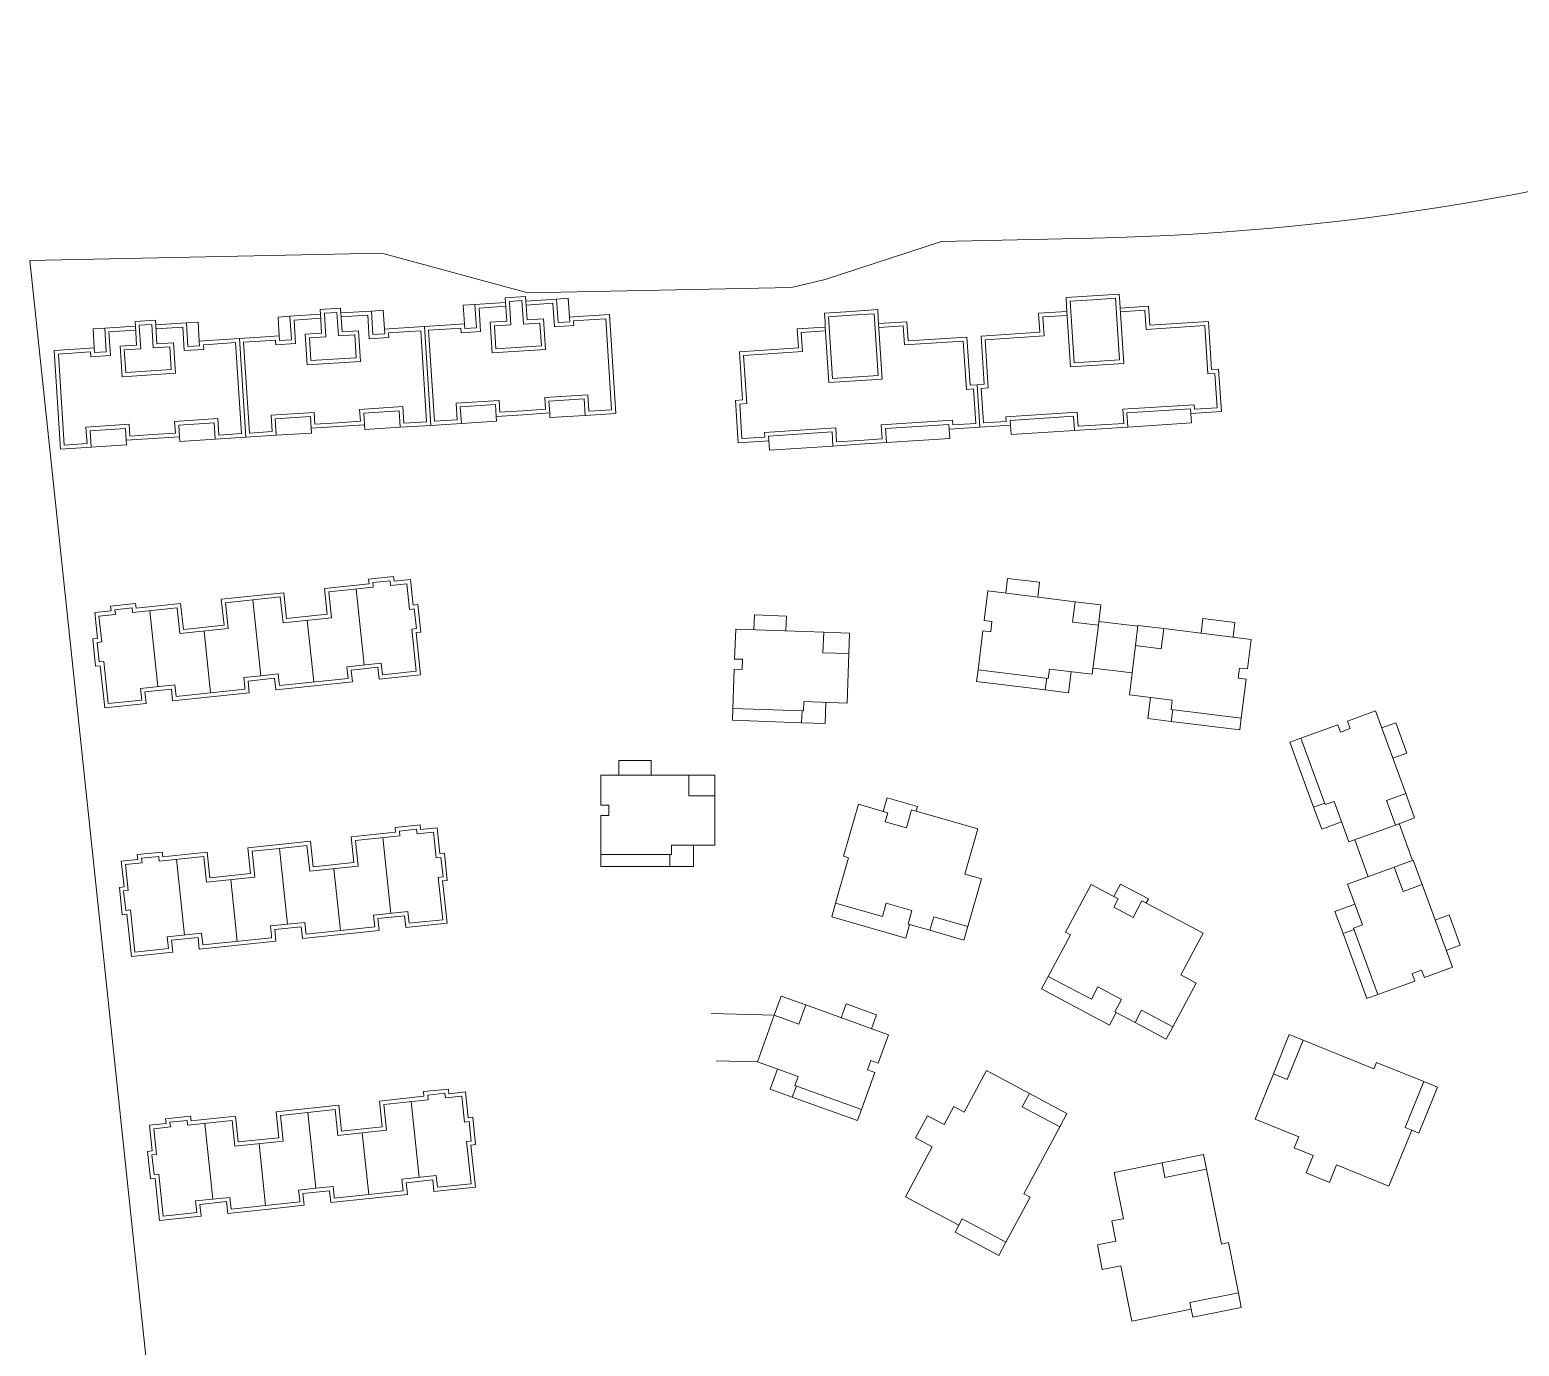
# Model space of a CAD drawing. Extents: x 188590 to 251590, y -4075 to 40422.
# Drawn here: x 198964 to 201238, y 728 to 2738 of the extents above; entities that cross this region are included whole.
import ezdxf

# ---------------------------------------------------------------- set-up
doc = ezdxf.new("R2010")
doc.units = 0
doc.header["$LTSCALE"] = 1000
doc.header["$MEASUREMENT"] = 0
doc.layers.add('140', color=2, linetype='Continuous', lineweight=5)

msp = doc.modelspace()

# ---------------------------------------------------------------- linework, layer by layer
at = {"layer": '140', "color": 7}
for p, q in [((200356, 2415.2), (200178.6, 2356.9)), ((200587.3, 2420), (200356, 2415.2)), ((199501.7, 2397.3), (198963.9, 2386)), ((199724.3, 2336.8), (199501.7, 2397.3)), ((198963.9, 2386), (199331.8, -1087)), ((200127, 2344.8), (199724.3, 2336.8)), ((200178.6, 2356.9), (200127, 2344.8)), ((199690.4, 2322), (199643.7, 2319)), ((199721, 2331.2), (199689.9, 2329.2)), ((199689.9, 2329.2), (199690.4, 2322)), ((199690.4, 2322), (199692.2, 2293.2)), ((199715.4, 2324.8), (199696.3, 2323.6)), ((199696.3, 2323.6), (199696.4, 2322.4)), ((199696.4, 2322.4), (199698.6, 2287.6)), ((199717.8, 2288.9), (199715.4, 2324.8)), ((199721.5, 2324), (199721, 2331.2)), ((199723.4, 2295.2), (199721, 2331.2)), ((199768.2, 2327), (199721.5, 2324)), ((199762.6, 2320.6), (199721.9, 2318)), ((199764.9, 2284.7), (199762.6, 2320.6)), ((199786.2, 2328.2), (199768.2, 2327)), ((199770.5, 2291.1), (199768.2, 2327)), ((199788, 2299.4), (199786.2, 2328.2)), ((200586.9, 2332), (200546.2, 2329.4)), ((200546.2, 2329.4), (200547, 2316.8)), ((200587.3, 2326), (200552.5, 2323.8)), ((200552.5, 2323.8), (200558.6, 2229.8)), ((200586.9, 2332), (200627.6, 2334.6)), ((200622, 2328.3), (200587.3, 2326)), ((200628.1, 2234.3), (200622, 2328.3)), ((200627.6, 2334.6), (200628.4, 2322.1)), ((200628.4, 2322.1), (200629, 2313.4)), ((199343.1, 2299.6), (199361.1, 2300.8)), ((199344.9, 2270.9), (199343.1, 2299.6)), ((199407.8, 2303.8), (199361.1, 2300.8)), ((199361.1, 2300.8), (199363.4, 2264.8)), ((199408.1, 2297.8), (199367.4, 2295.1)), ((199438.4, 2313), (199407.3, 2310.9)), ((199407.3, 2310.9), (199407.8, 2303.8)), ((199407.8, 2303.8), (199409.6, 2275)), ((199432.8, 2306.6), (199413.7, 2305.3)), ((199413.7, 2305.3), (199413.7, 2304.1)), ((199413.7, 2304.1), (199416, 2269.4)), ((199435.1, 2270.7), (199432.8, 2306.6)), ((199438.9, 2305.8), (199438.4, 2313)), ((199440.7, 2277), (199438.4, 2313)), ((199485.6, 2308.8), (199438.9, 2305.8)), ((199480, 2302.4), (199439.3, 2299.8)), ((199482.3, 2266.5), (199480, 2302.4)), ((199503.6, 2309.9), (199485.6, 2308.8)), ((199487.9, 2272.9), (199485.6, 2308.8)), ((199505.4, 2281.2), (199503.6, 2309.9)), ((199625.7, 2317.8), (199643.7, 2319)), ((199627.6, 2289.1), (199625.7, 2317.8)), ((199643.7, 2319), (199646, 2283)), ((199690.8, 2316), (199650, 2313.4)), ((199650, 2313.4), (199652.4, 2277.4)), ((199809.6, 2300.8), (199788, 2299.4)), ((199788, 2299.4), (199788.5, 2292.2)), ((199849.1, 2303.4), (199809.6, 2300.8)), ((199858.8, 2152.5), (199849.1, 2303.4)), ((200218.1, 2308.2), (200177.3, 2305.6)), ((200177.3, 2305.6), (200178.2, 2293)), ((200218.4, 2302.3), (200183.7, 2300)), ((200183.7, 2300), (200189.8, 2206)), ((200218.1, 2308.2), (200258.8, 2310.9)), ((200253.2, 2304.5), (200218.4, 2302.3)), ((200259.2, 2210.5), (200253.2, 2304.5)), ((200258.8, 2310.9), (200259.6, 2298.3)), ((200259.6, 2298.3), (200260.1, 2289.7)), ((200547.5, 2308.2), (200504.4, 2305.4)), ((200504.4, 2305.4), (200506.3, 2276.3)), ((200547.9, 2302.2), (200510.8, 2299.8)), ((200510.8, 2299.8), (200512.7, 2270.7)), ((200547, 2316.8), (200547.5, 2308.2)), ((200547.5, 2308.2), (200553, 2223.4)), ((200629, 2313.4), (200672.1, 2316.2)), ((200634.4, 2228.7), (200629, 2313.4)), ((200629.4, 2307.5), (200666.5, 2309.9)), ((200666.5, 2309.9), (200668.4, 2280.7)), ((200672.1, 2316.2), (200674, 2287.1)), ((199060.5, 2281.4), (199078.4, 2282.5)), ((199062.3, 2252.6), (199060.5, 2281.4)), ((199125.1, 2285.5), (199078.4, 2282.5)), ((199078.4, 2282.5), (199080.8, 2246.6)), ((199125.5, 2279.6), (199084.8, 2276.9)), ((199084.8, 2276.9), (199087.1, 2241)), ((199155.8, 2294.7), (199124.7, 2292.7)), ((199124.7, 2292.7), (199125.1, 2285.5)), ((199125.1, 2285.5), (199127, 2256.8)), ((199150.2, 2288.4), (199131.1, 2287.1)), ((199131.1, 2287.1), (199131.1, 2285.9)), ((199131.1, 2285.9), (199133.4, 2251.2)), ((199152.5, 2252.4), (199150.2, 2288.4)), ((199156.3, 2287.5), (199155.8, 2294.7)), ((199158.1, 2258.8), (199155.8, 2294.7)), ((199203, 2290.6), (199156.3, 2287.5)), ((199197.4, 2284.2), (199156.7, 2281.6)), ((199199.7, 2248.3), (199197.4, 2284.2)), ((199220.9, 2291.7), (199203, 2290.6)), ((199205.3, 2254.6), (199203, 2290.6)), ((199222.8, 2263), (199220.9, 2291.7)), ((199367.4, 2295.1), (199369.7, 2259.2)), ((199409.6, 2275), (199384.5, 2273.4)), ((199465.9, 2278.6), (199440.7, 2277)), ((199468.9, 2231.9), (199465.9, 2278.6)), ((199527, 2282.6), (199505.4, 2281.2)), ((199505.4, 2281.2), (199505.9, 2274)), ((199527.3, 2276.6), (199511.8, 2275.6)), ((199511.8, 2275.6), (199512.2, 2268.4)), ((199566.5, 2285.1), (199527, 2282.6)), ((199560.9, 2278.8), (199527.3, 2276.6)), ((199569.8, 2139.8), (199560.9, 2278.8)), ((199606, 2287.7), (199566.5, 2285.1)), ((199576.2, 2134.2), (199566.5, 2285.1)), ((199566.5, 2285.1), (199576.2, 2134.2)), ((199606.4, 2281.7), (199572.9, 2279.5)), ((199572.9, 2279.5), (199581.8, 2140.6)), ((199627.6, 2289.1), (199606, 2287.7)), ((199622, 2282.7), (199606.4, 2281.7)), ((199622.4, 2275.5), (199622, 2282.7)), ((199652.4, 2277.4), (199622.4, 2275.5)), ((199628, 2281.9), (199627.6, 2289.1)), ((199646, 2283), (199628, 2281.9)), ((199692.2, 2293.2), (199667.1, 2291.6)), ((199667.1, 2291.6), (199670.1, 2244.9)), ((199698.6, 2287.6), (199673.4, 2286)), ((199673.4, 2286), (199675.7, 2251.3)), ((199742.9, 2290.5), (199717.8, 2288.9)), ((199748.5, 2296.9), (199723.4, 2295.2)), ((199745.1, 2255.8), (199742.9, 2290.5)), ((199751.5, 2250.2), (199748.5, 2296.9)), ((199794.9, 2286.6), (199764.9, 2284.7)), ((199788.5, 2292.2), (199770.5, 2291.1)), ((199810, 2294.8), (199794.4, 2293.8)), ((199794.4, 2293.8), (199794.9, 2286.6)), ((199843.5, 2297), (199810, 2294.8)), ((199852.4, 2158.1), (199843.5, 2297)), ((200178.7, 2284.4), (200135.6, 2281.6)), ((200135.6, 2281.6), (200137.5, 2252.5)), ((200179.1, 2278.4), (200142, 2276)), ((200142, 2276), (200143.8, 2246.9)), ((200178.2, 2293), (200178.7, 2284.4)), ((200178.7, 2284.4), (200184.2, 2199.6)), ((200260.1, 2289.7), (200303.2, 2292.5)), ((200265.6, 2204.9), (200260.1, 2289.7)), ((200260.5, 2283.7), (200297.6, 2286.1)), ((200297.6, 2286.1), (200299.5, 2257)), ((200303.2, 2292.5), (200305.1, 2263.3)), ((200506.3, 2276.3), (200416.5, 2270.5)), ((200668.4, 2280.7), (200758.2, 2286.5)), ((200674, 2287.1), (200763.8, 2292.9)), ((200758.2, 2286.5), (200762.9, 2212.9)), ((200763.8, 2292.9), (200768.5, 2219.3)), ((199062.3, 2252.6), (199040.8, 2251.2)), ((199062.8, 2245.4), (199062.3, 2252.6)), ((199127, 2256.8), (199101.8, 2255.2)), ((199101.8, 2255.2), (199104.9, 2208.5)), ((199177.7, 2254.1), (199152.5, 2252.4)), ((199183.3, 2260.4), (199158.1, 2258.8)), ((199179.9, 2219.3), (199177.7, 2254.1)), ((199186.3, 2213.7), (199183.3, 2260.4)), ((199223.3, 2255.8), (199205.3, 2254.6)), ((199244.4, 2264.4), (199222.8, 2263)), ((199222.8, 2263), (199223.3, 2255.8)), ((199244.7, 2258.4), (199229.2, 2257.4)), ((199229.2, 2257.4), (199229.6, 2250.2)), ((199283.9, 2266.9), (199244.4, 2264.4)), ((199278.3, 2260.5), (199244.7, 2258.4)), ((199287.2, 2121.6), (199278.3, 2260.5)), ((199323.4, 2269.5), (199283.9, 2266.9)), ((199293.6, 2116), (199283.9, 2266.9)), ((199283.9, 2266.9), (199293.6, 2116)), ((199323.8, 2263.5), (199290.2, 2261.3)), ((199290.2, 2261.3), (199299.2, 2122.4)), ((199344.9, 2270.9), (199323.4, 2269.5)), ((199339.3, 2264.5), (199323.8, 2263.5)), ((199339.8, 2257.3), (199339.3, 2264.5)), ((199369.7, 2259.2), (199339.8, 2257.3)), ((199345.4, 2263.7), (199344.9, 2270.9)), ((199363.4, 2264.8), (199345.4, 2263.7)), ((199384.5, 2273.4), (199387.5, 2226.7)), ((199416, 2269.4), (199390.8, 2267.8)), ((199390.8, 2267.8), (199393.1, 2233.1)), ((199460.3, 2272.3), (199435.1, 2270.7)), ((199462.5, 2237.5), (199460.3, 2272.3)), ((199512.2, 2268.4), (199482.3, 2266.5)), ((199505.9, 2274), (199487.9, 2272.9)), ((199675.7, 2251.3), (199745.1, 2255.8)), ((200137.5, 2252.5), (200047.7, 2246.7)), ((200299.5, 2257), (200389.3, 2262.8)), ((200305.1, 2263.3), (200394.9, 2269.1)), ((200389.3, 2262.8), (200394.1, 2189.1)), ((200394.9, 2269.1), (200399.7, 2195.5)), ((200416.5, 2270.5), (200421.2, 2196.9)), ((200512.7, 2270.7), (200422.9, 2264.9)), ((200422.9, 2264.9), (200427.6, 2191.3)), ((199040.8, 2251.2), (199001.3, 2248.7)), ((199001.3, 2248.7), (199011, 2097.8)), ((199041.2, 2245.3), (199007.6, 2243.1)), ((199007.6, 2243.1), (199016.6, 2104.2)), ((199056.7, 2246.3), (199041.2, 2245.3)), ((199057.2, 2239.1), (199056.7, 2246.3)), ((199087.1, 2241), (199057.2, 2239.1)), ((199080.8, 2246.6), (199062.8, 2245.4)), ((199133.4, 2251.2), (199108.2, 2249.6)), ((199108.2, 2249.6), (199110.5, 2214.9)), ((199229.6, 2250.2), (199199.7, 2248.3)), ((199387.5, 2226.7), (199468.9, 2231.9)), ((199393.1, 2233.1), (199462.5, 2237.5)), ((199670.1, 2244.9), (199751.5, 2250.2)), ((200047.7, 2246.7), (200052.4, 2173.1)), ((200143.8, 2246.9), (200054, 2241.1)), ((200054, 2241.1), (200058.8, 2167.5)), ((200558.6, 2229.8), (200628.1, 2234.3)), ((199104.9, 2208.5), (199186.3, 2213.7)), ((199110.5, 2214.9), (199179.9, 2219.3)), ((200189.8, 2206), (200259.2, 2210.5)), ((200553, 2223.4), (200634.4, 2228.7)), ((200762.9, 2212.9), (200773.7, 2213.6)), ((200768.5, 2219.3), (200779.3, 2220)), ((200773.7, 2213.6), (200777.1, 2160.9)), ((200779.3, 2220), (200783.5, 2155.3)), ((200184.2, 2199.6), (200265.6, 2204.9)), ((200394.1, 2189.1), (200404.9, 2189.8)), ((200399.7, 2195.5), (200410.5, 2196.2)), ((200404.9, 2189.8), (200408.3, 2137.1)), ((200421.2, 2196.9), (200410.5, 2196.2)), ((200410.5, 2196.2), (200414.6, 2131.5)), ((200410.5, 2196.2), (200414.6, 2131.5)), ((200427.6, 2191.3), (200416.8, 2190.6)), ((200416.8, 2190.6), (200420.2, 2137.9)), ((199467.6, 2158.5), (199533.5, 2162.8)), ((199533.5, 2162.8), (199535.1, 2137.6)), ((199614.9, 2168), (199680.8, 2172.3)), ((199616.5, 2142.9), (199614.9, 2168)), ((199621.3, 2162.4), (199675.2, 2165.9)), ((199622.9, 2137.3), (199621.3, 2162.4)), ((199675.2, 2165.9), (199676.3, 2147.9)), ((199680.8, 2172.3), (199681.9, 2154.3)), ((199750.2, 2176.7), (199816.1, 2181)), ((199751.4, 2158.8), (199750.2, 2176.7)), ((199756.6, 2171.1), (199810.5, 2174.6)), ((199757.8, 2153.2), (199756.6, 2171.1)), ((199810.5, 2174.6), (199812.1, 2149.5)), ((199816.1, 2181), (199817.7, 2155.8)), ((200052.4, 2173.1), (200041.6, 2172.4)), ((200041.6, 2172.4), (200045.8, 2107.7)), ((200058.8, 2167.5), (200048, 2166.8)), ((200048, 2166.8), (200051.4, 2114.1)), ((200741.9, 2165.8), (200632.9, 2158.8)), ((200742.4, 2158.7), (200741.9, 2165.8)), ((200777.1, 2160.9), (200742.4, 2158.7)), ((199185, 2140.3), (199250.9, 2144.5)), ((199186.2, 2122.3), (199185, 2140.3)), ((199191.4, 2134.7), (199245.3, 2138.2)), ((199245.3, 2138.2), (199246.9, 2113)), ((199250.9, 2144.5), (199252.5, 2119.4)), ((199332.3, 2149.8), (199398.2, 2154)), ((199333.9, 2124.6), (199332.3, 2149.8)), ((199338.7, 2144.2), (199392.6, 2147.7)), ((199340.3, 2119), (199338.7, 2144.2)), ((199392.6, 2147.7), (199393.7, 2129.7)), ((199398.2, 2154), (199399.3, 2136.1)), ((199399.3, 2136.1), (199434.1, 2138.3)), ((199434.1, 2138.3), (199468.8, 2140.5)), ((199468.8, 2140.5), (199467.6, 2158.5)), ((199474, 2152.9), (199527.9, 2156.4)), ((199475.2, 2134.9), (199474, 2152.9)), ((199527.9, 2156.4), (199529.5, 2131.2)), ((199535.1, 2137.6), (199569.8, 2139.8)), ((199581.8, 2140.6), (199616.5, 2142.9)), ((199622.9, 2137.3), (199676.8, 2140.7)), ((199676.3, 2147.9), (199717.1, 2150.5)), ((199676.8, 2140.7), (199676.3, 2147.9)), ((199681.9, 2154.3), (199716.7, 2156.5)), ((199716.7, 2156.5), (199751.4, 2158.8)), ((199717.1, 2150.5), (199757.8, 2153.2)), ((199758.2, 2146), (199757.8, 2153.2)), ((199812.1, 2149.5), (199758.2, 2146)), ((199812.1, 2149.5), (199858.8, 2152.5)), ((199817.7, 2155.8), (199852.4, 2158.1)), ((200373.1, 2142.1), (200264.1, 2135)), ((200373.5, 2134.9), (200373.1, 2142.1)), ((200420.2, 2137.9), (200455, 2140.1)), ((200454.5, 2147.3), (200563.5, 2154.3)), ((200455, 2140.1), (200454.5, 2147.3)), ((200460.9, 2141.7), (200557.9, 2148)), ((200461.3, 2134.5), (200460.9, 2141.7)), ((200557.9, 2148), (200559.3, 2126.4)), ((200563.5, 2154.3), (200564.9, 2132.8)), ((200632.9, 2158.8), (200634.3, 2137.3)), ((200736.3, 2159.5), (200639.3, 2153.2)), ((200639.3, 2153.2), (200640.7, 2131.7)), ((200640.7, 2131.7), (200737.7, 2137.9)), ((200736.8, 2152.3), (200736.3, 2159.5)), ((200783.5, 2155.3), (200736.8, 2152.3)), ((200737.7, 2137.9), (200736.8, 2152.3)), ((199049.7, 2131.6), (199115.6, 2135.8)), ((199051.3, 2106.4), (199049.7, 2131.6)), ((199056.1, 2126), (199110, 2129.4)), ((199057.7, 2100.8), (199056.1, 2126)), ((199110, 2129.4), (199111.1, 2111.5)), ((199115.6, 2135.8), (199116.7, 2117.9)), ((199116.7, 2117.9), (199151.4, 2120.1)), ((199151.4, 2120.1), (199186.2, 2122.3)), ((199151.8, 2114.1), (199192.5, 2116.7)), ((199192.5, 2116.7), (199191.4, 2134.7)), ((199193, 2109.5), (199192.5, 2116.7)), ((199246.9, 2113), (199293.6, 2116)), ((199252.5, 2119.4), (199287.2, 2121.6)), ((199293.6, 2116), (199340.3, 2119)), ((199299.2, 2122.4), (199333.9, 2124.6)), ((199340.3, 2119), (199394.2, 2122.5)), ((199393.7, 2129.7), (199434.4, 2132.3)), ((199394.2, 2122.5), (199393.7, 2129.7)), ((199434.4, 2132.3), (199475.2, 2134.9)), ((199475.6, 2127.8), (199475.2, 2134.9)), ((199529.5, 2131.2), (199475.6, 2127.8)), ((199529.5, 2131.2), (199576.2, 2134.2)), ((199576.2, 2134.2), (199622.9, 2137.3)), ((200051.4, 2114.1), (200086.1, 2116.4)), ((200085.7, 2123.5), (200194.6, 2130.6)), ((200086.1, 2116.4), (200085.7, 2123.5)), ((200092, 2117.9), (200189, 2124.2)), ((200092.5, 2110.8), (200092, 2117.9)), ((200189, 2124.2), (200190.4, 2102.6)), ((200194.6, 2130.6), (200196, 2109)), ((200264.1, 2135), (200265.5, 2113.5)), ((200367.5, 2135.7), (200270.5, 2129.4)), ((200270.5, 2129.4), (200271.9, 2107.9)), ((200367.9, 2128.5), (200367.5, 2135.7)), ((200414.6, 2131.5), (200367.9, 2128.5)), ((200368.9, 2114.1), (200367.9, 2128.5)), ((200408.3, 2137.1), (200373.5, 2134.9)), ((200414.6, 2131.5), (200461.3, 2134.5)), ((200461.3, 2134.5), (200462.3, 2120.2)), ((200462.3, 2120.2), (200559.3, 2126.4)), ((200559.3, 2126.4), (200600, 2129)), ((200564.9, 2132.8), (200599.6, 2135)), ((200634.3, 2137.3), (200599.6, 2135)), ((200640.7, 2131.7), (200600, 2129)), ((199011, 2097.8), (199057.7, 2100.8)), ((199016.6, 2104.2), (199051.3, 2106.4)), ((199057.7, 2100.8), (199111.6, 2104.3)), ((199111.1, 2111.5), (199151.8, 2114.1)), ((199111.6, 2104.3), (199111.1, 2111.5)), ((199246.9, 2113), (199193, 2109.5)), ((200045.8, 2107.7), (200092.5, 2110.8)), ((200092.5, 2110.8), (200093.4, 2096.4)), ((200093.4, 2096.4), (200190.4, 2102.6)), ((200190.4, 2102.6), (200231.1, 2105.3)), ((200196, 2109), (200230.8, 2111.3)), ((200265.5, 2113.5), (200230.8, 2111.3)), ((200271.9, 2107.9), (200231.1, 2105.3)), ((200271.9, 2107.9), (200368.9, 2114.1)), ((199413.8, 1885.2), (199481.9, 1892.4)), ((199481.1, 1899.5), (199519.3, 1903.6)), ((199481.9, 1892.4), (199481.1, 1899.5)), ((199514, 1897), (199487.7, 1894.2)), ((199487.7, 1894.2), (199488.5, 1887)), ((199514.7, 1889.8), (199514, 1897)), ((199539.8, 1892.4), (199514.7, 1889.8)), ((199519.3, 1903.6), (199520.1, 1896.4)), ((199520.1, 1896.4), (199545.1, 1899)), ((199543.9, 1853.1), (199539.8, 1892.4)), ((199545.1, 1899), (199549.3, 1859.7)), ((200457, 1900.5), (200454.2, 1877.9)), ((200505.8, 1894.5), (200457, 1900.5)), ((200503, 1871.9), (200505.8, 1894.5)), ((199256.3, 1868.6), (199351.8, 1878.7)), ((199260.5, 1829.2), (199256.3, 1868.6)), ((199262.9, 1863.3), (199304.7, 1867.7)), ((199346.4, 1872.1), (199304.7, 1867.7)), ((199316.9, 1751.9), (199304.7, 1867.7)), ((199316.9, 1751.9), (199304.7, 1867.7)), ((199316.9, 1751.9), (199304.7, 1867.7)), ((199316.9, 1751.9), (199304.7, 1867.7)), ((199350.6, 1832.7), (199346.4, 1872.1)), ((199351.8, 1878.7), (199355.9, 1839.3)), ((199418, 1845.8), (199413.8, 1885.2)), ((199488.5, 1887), (199420.4, 1879.9)), ((199420.4, 1879.9), (199424.6, 1840.5)), ((199474.4, 1768.5), (199462.2, 1884.3)), ((200421.2, 1836), (200426.8, 1881.3)), ((200426.8, 1881.3), (200560.2, 1864.8)), ((199063, 1848.3), (199088, 1850.9)), ((199067.1, 1808.9), (199063, 1848.3)), ((199069.6, 1842.9), (199094.6, 1845.6)), ((199073.7, 1803.5), (199069.6, 1842.9)), ((199087.3, 1858.1), (199125.5, 1862.1)), ((199088, 1850.9), (199087.3, 1858.1)), ((199093.9, 1852.7), (199120.1, 1855.5)), ((199094.6, 1845.6), (199093.9, 1852.7)), ((199120.1, 1855.5), (199120.9, 1848.3)), ((199120.9, 1848.3), (199188.9, 1855.5)), ((199125.5, 1862.1), (199126.2, 1854.9)), ((199126.2, 1854.9), (199194.3, 1862.1)), ((199159.3, 1735.3), (199147.1, 1851.1)), ((199188.9, 1855.5), (199193.1, 1816.1)), ((199194.3, 1862.1), (199198.4, 1822.7)), ((199267.1, 1823.9), (199262.9, 1863.3)), ((199355.9, 1839.3), (199418, 1845.8)), ((199551.1, 1853.8), (199543.9, 1853.1)), ((199549.3, 1859.7), (199556.4, 1860.4)), ((199554.2, 1824), (199551.1, 1853.8)), ((199556.4, 1860.4), (199560.8, 1818.6)), ((200070.3, 1844.8), (200069.5, 1822)), ((200119.4, 1843), (200070.3, 1844.8)), ((200118.6, 1820.2), (200119.4, 1843)), ((200560.2, 1864.8), (200556.3, 1833.9)), ((200560.2, 1864.8), (200599.5, 1860)), ((200599.5, 1860), (200595.6, 1829)), ((199193.1, 1816.1), (199267.1, 1823.9)), ((199198.4, 1822.7), (199260.5, 1829.2)), ((199230.1, 1820), (199240, 1725.7)), ((199230.1, 1820), (199240, 1725.7)), ((199424.6, 1840.5), (199350.6, 1832.7)), ((199387.6, 1836.6), (199397.5, 1742.3)), ((199387.6, 1836.6), (199397.5, 1742.3)), ((199547.1, 1823.2), (199554.2, 1824)), ((199553.9, 1758.8), (199547.1, 1823.2)), ((200040.2, 1777.4), (200041.9, 1823)), ((200041.9, 1823), (200176.2, 1818.2)), ((200411.9, 1761), (200419.3, 1820.6)), ((200419.3, 1820.6), (200431.2, 1819.1)), ((200433.1, 1834.6), (200421.2, 1836)), ((200431.2, 1819.1), (200433.1, 1834.6)), ((200556.3, 1833.9), (200595.6, 1829)), ((200595.6, 1829), (200586.4, 1754)), ((200655.9, 1827.6), (200596.4, 1834.9)), ((200656.1, 1828.8), (200652.2, 1797.8)), ((200695.4, 1823.9), (200656.1, 1828.8)), ((200695.4, 1823.9), (200691.5, 1792.9)), ((200828.8, 1807.4), (200695.4, 1823.9)), ((200752.5, 1816.8), (200755.3, 1839.5)), ((200755.3, 1839.5), (200804.2, 1833.4)), ((200804.2, 1833.4), (200801.4, 1810.8)), ((199060, 1808.1), (199067.1, 1808.9)), ((199064.4, 1766.4), (199060, 1808.1)), ((199066.6, 1802.8), (199073.7, 1803.5)), ((199069.7, 1773), (199066.6, 1802.8)), ((199560.8, 1818.6), (199553.7, 1817.9)), ((199553.7, 1817.9), (199560.4, 1753.4)), ((200176.2, 1818.2), (200175.1, 1787)), ((200176.2, 1818.2), (200215.8, 1816.8)), ((200215.8, 1816.8), (200214.6, 1785.6)), ((200652.2, 1797.8), (200643, 1722.8)), ((200691.5, 1792.9), (200652.2, 1797.8)), ((200823.2, 1762.2), (200828.8, 1807.4)), ((200052.2, 1777), (200040.2, 1777.4)), ((200051.7, 1761.4), (200052.2, 1777)), ((200175.1, 1787), (200214.6, 1785.6)), ((200214.6, 1785.6), (200211.9, 1710)), ((199071.5, 1767.1), (199064.4, 1766.4)), ((199076.9, 1773.7), (199069.7, 1773)), ((199078.3, 1702.7), (199071.5, 1767.1)), ((199083.7, 1709.3), (199076.9, 1773.7)), ((199316.9, 1751.9), (199290.6, 1749.2)), ((199316.9, 1751.9), (199343.1, 1754.7)), ((199343.1, 1754.7), (199344.7, 1739.8)), ((199448.1, 1765.7), (199500.7, 1771.3)), ((199450, 1747.8), (199448.1, 1765.7)), ((199495.3, 1764.7), (199454.7, 1760.4)), ((199454.7, 1760.4), (199456.6, 1742.5)), ((199497.2, 1746.8), (199495.3, 1764.7)), ((199560.4, 1753.4), (199497.2, 1746.8)), ((199500.7, 1771.3), (199502.5, 1753.4)), ((199502.5, 1753.4), (199553.9, 1758.8)), ((200037.5, 1701.9), (200039.7, 1761.8)), ((200039.7, 1761.8), (200051.7, 1761.4)), ((200409.7, 1743.2), (200411.9, 1761)), ((200519.1, 1747.8), (200411.9, 1761)), ((200520.9, 1762.1), (200519.1, 1747.8)), ((200586.4, 1754), (200520.9, 1762.1)), ((200554.2, 1757.9), (200550.2, 1725.8)), ((200647.1, 1756.1), (200587.5, 1763.5)), ((200809.3, 1748.2), (200811.3, 1763.6)), ((200811.3, 1763.6), (200823.2, 1762.2)), ((199185.6, 1738.1), (199133.1, 1732.6)), ((199133.1, 1732.6), (199135, 1714.7)), ((199180.3, 1731.5), (199139.7, 1727.2)), ((199182.1, 1713.6), (199180.3, 1731.5)), ((199187.5, 1720.2), (199185.6, 1738.1)), ((199292.5, 1731.3), (199187.5, 1720.2)), ((199290.6, 1749.2), (199292.2, 1734.2)), ((199292.2, 1734.2), (199292.5, 1731.3)), ((199337.8, 1748.1), (199297.2, 1743.8)), ((199297.2, 1743.8), (199299.1, 1725.9)), ((199339.7, 1730.2), (199337.8, 1748.1)), ((199456.6, 1742.5), (199339.7, 1730.2)), ((199344.7, 1739.8), (199345, 1736.8)), ((199345, 1736.8), (199450, 1747.8)), ((200514.5, 1730.2), (200409.7, 1743.2)), ((200514.5, 1730.2), (200516.7, 1748.1)), ((200550.2, 1725.8), (200514.5, 1730.2)), ((200821.3, 1746.7), (200809.3, 1748.2)), ((200813.9, 1687.1), (200821.3, 1746.7)), ((199141.6, 1709.3), (199078.3, 1702.7)), ((199135, 1714.7), (199083.7, 1709.3)), ((199139.7, 1727.2), (199141.6, 1709.3)), ((199240.6, 1719.8), (199182.1, 1713.6)), ((199299.1, 1725.9), (199240.6, 1719.8)), ((200146, 1712.4), (200145.5, 1698)), ((200211.9, 1710), (200146, 1712.4)), ((200179.6, 1711.2), (200178.4, 1678.8)), ((200643, 1722.8), (200708.5, 1714.7)), ((200675.1, 1718.8), (200671.1, 1686.6)), ((200708.5, 1714.7), (200706.7, 1700.4)), ((200036.9, 1683.9), (200037.5, 1701.9)), ((200142.4, 1680.1), (200036.9, 1683.9)), ((200145.5, 1698), (200037.5, 1701.9)), ((200142.4, 1680.1), (200143.1, 1698.1)), ((200671.1, 1686.6), (200706.9, 1682.2)), ((200706.7, 1700.4), (200813.9, 1687.1)), ((200706.9, 1682.2), (200709.1, 1700.1)), ((200811.7, 1669.3), (200813.9, 1687.1)), ((200976, 1682.5), (201018.9, 1698.1)), ((201018.9, 1698.1), (201064.9, 1571.8)), ((200178.4, 1678.8), (200142.4, 1680.1)), ((200706.9, 1682.2), (200811.7, 1669.3)), ((200905, 1656.5), (200961.4, 1677.1)), ((200961.4, 1677.1), (200965.5, 1665.8)), ((200965.5, 1665.8), (200980.1, 1671.2)), ((200980.1, 1671.2), (200976, 1682.5)), ((201049.7, 1680), (201028.3, 1672.2)), ((201066.6, 1633.8), (201049.7, 1680)), ((200888.1, 1650.4), (200905, 1656.5)), ((200924.3, 1551.2), (200888.1, 1650.4)), ((200942, 1555.1), (200905, 1656.5)), ((199863.5, 1622.6), (199863.5, 1599.8)), ((199912.7, 1622.6), (199863.5, 1622.6)), ((199912.7, 1599.8), (199912.7, 1622.6)), ((201045.2, 1626), (201066.6, 1633.8)), ((199835.9, 1599.8), (199970.3, 1599.8)), ((199835.9, 1554.2), (199835.9, 1599.8)), ((199970.3, 1599.8), (200009.9, 1599.8)), ((199970.3, 1599.8), (199970.3, 1568.6)), ((200009.9, 1599.8), (200009.9, 1568.6)), ((201064.9, 1571.8), (201035.6, 1561.1)), ((201064.9, 1571.8), (201078.5, 1534.6)), ((199847.9, 1554.2), (199835.9, 1554.2)), ((199847.9, 1538.6), (199847.9, 1554.2)), ((199970.3, 1568.6), (200009.9, 1568.6)), ((200009.9, 1568.6), (200009.9, 1493)), ((200206.2, 1476.1), (200229.1, 1555.6)), ((200229.1, 1555.6), (200274.1, 1542.7)), ((200273.1, 1565.4), (200267.2, 1544.7)), ((200319.3, 1552.2), (200273.1, 1565.4)), ((200302.4, 1519.6), (200310.3, 1547.2)), ((200310.3, 1547.2), (200411.8, 1518)), ((200317.3, 1545.3), (200319.3, 1552.2)), ((200924.3, 1551.2), (200941.2, 1557.3)), ((200936.6, 1517.4), (200924.3, 1551.2)), ((200955.6, 1560), (200942, 1555.1)), ((200978.2, 1498), (200955.6, 1560)), ((201035.6, 1561.1), (201049.2, 1523.9)), ((199521.8, 1520.1), (199560, 1524.1)), ((199560, 1524.1), (199560.7, 1516.9)), ((199835.9, 1538.6), (199847.9, 1538.6)), ((199835.9, 1478.6), (199835.9, 1538.6)), ((200274.1, 1542.7), (200270.1, 1528.9)), ((200270.1, 1528.9), (200302.4, 1519.6)), ((200967.1, 1528.5), (200936.6, 1517.4)), ((201049.2, 1523.9), (200978.2, 1498)), ((201078.5, 1534.6), (201049.2, 1523.9)), ((201075.4, 1469.6), (201054.8, 1526)), ((199454.5, 1505.7), (199522.5, 1512.9)), ((199458.7, 1466.4), (199454.5, 1505.7)), ((199529.1, 1507.6), (199461.1, 1500.4)), ((199515.1, 1389), (199502.9, 1504.8)), ((199522.5, 1512.9), (199521.8, 1520.1)), ((199554.6, 1517.5), (199528.4, 1514.7)), ((199528.4, 1514.7), (199529.1, 1507.6)), ((199555.4, 1510.3), (199554.6, 1517.5)), ((199580.5, 1513), (199555.4, 1510.3)), ((199560.7, 1516.9), (199585.8, 1519.6)), ((199584.6, 1473.6), (199580.5, 1513)), ((199585.8, 1519.6), (199589.9, 1480.2)), ((200411.8, 1518), (200391.9, 1448.8)), ((201007.8, 1444.9), (200987.2, 1501.3)), ((199128, 1478.6), (199166.2, 1482.6)), ((199128.7, 1471.4), (199128, 1478.6)), ((199166.2, 1482.6), (199166.9, 1475.4)), ((199166.9, 1475.4), (199234.9, 1482.6)), ((199234.9, 1482.6), (199239.1, 1443.2)), ((199297, 1489.1), (199392.5, 1499.2)), ((199301.1, 1449.8), (199297, 1489.1)), ((199303.6, 1483.8), (199345.4, 1488.2)), ((199307.7, 1444.4), (199303.6, 1483.8)), ((199387.1, 1492.6), (199345.4, 1488.2)), ((199357.5, 1372.4), (199345.4, 1488.2)), ((199357.5, 1372.4), (199345.4, 1488.2)), ((199357.5, 1372.4), (199345.4, 1488.2)), ((199357.5, 1372.4), (199345.4, 1488.2)), ((199391.3, 1453.2), (199387.1, 1492.6)), ((199392.5, 1499.2), (199396.6, 1459.8)), ((199461.1, 1500.4), (199465.3, 1461)), ((199589.9, 1480.2), (199597.1, 1480.9)), ((199597.1, 1480.9), (199601.5, 1439.2)), ((199835.9, 1460.6), (199835.9, 1478.6)), ((199943.9, 1478.6), (199835.9, 1478.6)), ((199941.5, 1460.6), (199941.5, 1478.6)), ((199943.9, 1493), (199943.9, 1478.6)), ((200009.9, 1493), (199943.9, 1493)), ((199977.5, 1493), (199977.5, 1460.6)), ((199103.7, 1468.8), (199128.7, 1471.4)), ((199107.8, 1429.4), (199103.7, 1468.8)), ((199110.3, 1463.4), (199135.3, 1466.1)), ((199114.4, 1424.1), (199110.3, 1463.4)), ((199134.6, 1473.2), (199160.8, 1476)), ((199135.3, 1466.1), (199134.6, 1473.2)), ((199160.8, 1476), (199161.6, 1468.9)), ((199161.6, 1468.9), (199229.6, 1476)), ((199200, 1355.9), (199187.8, 1471.6)), ((199229.6, 1476), (199233.7, 1436.6)), ((199465.3, 1461), (199391.3, 1453.2)), ((199396.6, 1459.8), (199458.7, 1466.4)), ((199428.3, 1457.1), (199438.2, 1362.8)), ((199428.3, 1457.1), (199438.2, 1362.8)), ((199591.8, 1474.3), (199584.6, 1473.6)), ((199594.9, 1444.5), (199591.8, 1474.3)), ((199941.5, 1460.6), (199835.9, 1460.6)), ((199977.5, 1460.6), (199941.5, 1460.6)), ((200194.4, 1404.6), (200214.3, 1473.8)), ((200214.3, 1473.8), (200206.2, 1476.1)), ((201047.2, 1459.3), (200976.2, 1433.4)), ((201076.5, 1470), (201047.2, 1459.3)), ((201060.8, 1422.1), (201047.2, 1459.3)), ((201090.1, 1432.8), (201076.5, 1470)), ((199233.7, 1436.6), (199307.7, 1444.4)), ((199239.1, 1443.2), (199301.1, 1449.8)), ((199270.7, 1440.5), (199280.7, 1346.3)), ((199270.7, 1440.5), (199280.7, 1346.3)), ((199587.7, 1443.7), (199594.9, 1444.5)), ((199594.5, 1379.3), (199587.7, 1443.7)), ((199601.5, 1439.2), (199594.3, 1438.4)), ((199594.3, 1438.4), (199601.1, 1374)), ((200391.9, 1448.8), (200417.3, 1441.5)), ((200417.3, 1441.5), (200396.4, 1368.9)), ((200545.6, 1360.1), (200584.5, 1433.2)), ((200584.5, 1433.2), (200625.8, 1411.2)), ((200629.6, 1433.7), (200619.4, 1414.6)), ((200672, 1411.1), (200629.6, 1433.7)), ((200976.2, 1433.4), (200998.8, 1371.4)), ((201090.1, 1432.8), (201060.8, 1422.1)), ((201136.2, 1306.6), (201090.1, 1432.8)), ((199100.7, 1428.7), (199107.8, 1429.4)), ((199105, 1386.9), (199100.7, 1428.7)), ((199107.2, 1423.3), (199114.4, 1424.1)), ((199110.4, 1393.5), (199107.2, 1423.3)), ((200625.8, 1411.2), (200619, 1398.5)), ((200668.6, 1404.8), (200672, 1411.1)), ((199112.2, 1387.6), (199105, 1386.9)), ((199117.5, 1394.2), (199110.4, 1393.5)), ((199119, 1323.2), (199112.2, 1387.6)), ((199124.3, 1329.8), (199117.5, 1394.2)), ((199488.8, 1386.3), (199541.3, 1391.8)), ((199541.3, 1391.8), (199543.2, 1373.9)), ((200188.4, 1383.8), (200194.4, 1404.6)), ((200265.9, 1384), (200194.4, 1404.6)), ((200271.8, 1404.7), (200265.9, 1384)), ((200311, 1393.5), (200271.8, 1404.7)), ((200305.1, 1372.7), (200311, 1393.5)), ((200619, 1398.5), (200648.7, 1382.7)), ((200648.7, 1382.7), (200662.2, 1408.2)), ((200662.2, 1408.2), (200755.5, 1358.6)), ((200987.3, 1403), (200956.9, 1391.9)), ((200956.9, 1391.9), (200969.2, 1358.1)), ((199357.5, 1372.4), (199331.3, 1369.7)), ((199331.3, 1369.7), (199332.9, 1354.8)), ((199378.5, 1368.6), (199337.9, 1364.3)), ((199357.5, 1372.4), (199383.8, 1375.2)), ((199380.4, 1350.7), (199378.5, 1368.6)), ((199383.8, 1375.2), (199385.4, 1360.3)), ((199385.7, 1357.3), (199490.7, 1368.4)), ((199490.7, 1368.4), (199488.8, 1386.3)), ((199536, 1385.2), (199495.4, 1380.9)), ((199495.4, 1380.9), (199497.3, 1363)), ((199537.9, 1367.3), (199536, 1385.2)), ((199601.1, 1374), (199537.9, 1367.3)), ((199543.2, 1373.9), (199594.5, 1379.3)), ((200301.4, 1351.3), (200188.4, 1383.8)), ((200307.4, 1372), (200301.4, 1351.3)), ((200338.5, 1363.1), (200305.1, 1372.7)), ((200344.5, 1383.8), (200338.5, 1363.1)), ((200396.4, 1368.9), (200344.5, 1383.8)), ((200396.4, 1368.9), (200390.4, 1348.1)), ((200998.8, 1371.4), (200985.3, 1366.5)), ((200985.3, 1366.5), (201022.3, 1265)), ((201109.9, 1378.7), (201131.3, 1386.6)), ((201131.3, 1386.6), (201148.1, 1340.3)), ((199226.3, 1358.6), (199173.8, 1353.1)), ((199173.8, 1353.1), (199175.7, 1335.2)), ((199220.9, 1352), (199180.4, 1347.8)), ((199180.4, 1347.8), (199182.2, 1329.9)), ((199222.8, 1334.1), (199220.9, 1352)), ((199228.2, 1340.7), (199226.3, 1358.6)), ((199333.2, 1351.8), (199228.2, 1340.7)), ((199339.8, 1346.4), (199281.3, 1340.3)), ((199332.9, 1354.8), (199333.2, 1351.8)), ((199337.9, 1364.3), (199339.8, 1346.4)), ((199497.3, 1363), (199380.4, 1350.7)), ((199385.4, 1360.3), (199385.7, 1357.3)), ((200390.4, 1348.1), (200338.5, 1363.1)), ((200519.2, 1292.6), (200553, 1356.2)), ((200553, 1356.2), (200545.6, 1360.1)), ((200755.5, 1358.6), (200721.6, 1295)), ((200969.2, 1358.1), (200986.1, 1364.2)), ((200969.2, 1358.1), (201005.4, 1258.9)), ((199182.2, 1329.9), (199119, 1323.2)), ((199175.7, 1335.2), (199124.3, 1329.8)), ((199281.3, 1340.3), (199222.8, 1334.1)), ((201148.1, 1340.3), (201126.7, 1332.5)), ((201074.6, 1296.9), (201089.2, 1302.2)), ((201078.7, 1285.6), (201074.6, 1296.9)), ((201089.2, 1302.2), (201093.4, 1291)), ((201093.4, 1291), (201136.2, 1306.6)), ((200509, 1273.6), (200519.2, 1292.6)), ((200584.9, 1257.7), (200519.2, 1292.6)), ((200595, 1276.7), (200584.9, 1257.7)), ((200631, 1257.6), (200595, 1276.7)), ((200744.9, 1282.6), (200709.4, 1215.9)), ((200721.6, 1295), (200744.9, 1282.6)), ((201022.3, 1265), (201078.7, 1285.6)), ((200111.5, 1262.6), (200100.8, 1233.3)), ((200148.7, 1249.1), (200111.5, 1262.6)), ((200202.8, 1229.5), (200210.6, 1250.9)), ((200210.6, 1250.9), (200256.9, 1234.2)), ((200612.8, 1218.3), (200509, 1273.6)), ((200620.9, 1238.5), (200631, 1257.6)), ((201005.4, 1258.9), (201022.3, 1265)), ((200004.3, 1235.8), (200100.9, 1233.6)), ((200100.8, 1233.3), (200075.1, 1162.2)), ((200138.1, 1219.8), (200100.8, 1233.3)), ((200148.7, 1249.1), (200138.1, 1219.8)), ((200275, 1203.3), (200148.7, 1249.1)), ((200256.9, 1234.2), (200249.1, 1212.7)), ((200623, 1237.4), (200612.8, 1218.3)), ((200651.6, 1222.2), (200620.9, 1238.5)), ((200661.7, 1241.2), (200651.6, 1222.2)), ((200709.4, 1215.9), (200661.7, 1241.2)), ((200699.3, 1196.8), (200651.6, 1222.2)), ((200709.4, 1215.9), (200699.3, 1196.8)), ((200259.5, 1160.4), (200275, 1203.3)), ((200887.2, 1203.8), (200862.9, 1143.7)), ((200908.4, 1195.2), (200884, 1135.2)), ((200908.4, 1195.2), (200887.2, 1203.8)), ((201016.2, 1151.4), (200908.4, 1195.2)), ((200012.2, 1163.6), (200075.1, 1162.2)), ((200075.1, 1162.2), (200137.1, 1139.7)), ((200242.9, 1149.9), (200248.2, 1164.5)), ((200248.2, 1164.5), (200259.5, 1160.4)), ((201020.3, 1161.4), (201016.2, 1151.4)), ((201092.5, 1132.1), (201020.3, 1161.4)), ((200105.5, 1151.2), (200094.5, 1120.7)), ((200137.1, 1139.7), (200132.2, 1126.2)), ((200233.7, 1089.4), (200254.2, 1145.8)), ((200254.2, 1145.8), (200242.9, 1149.9)), ((200424.6, 1148.9), (200390.7, 1085.4)), ((200490.3, 1113.8), (200424.6, 1148.9)), ((200862.9, 1143.7), (200834.9, 1074.8)), ((200884, 1135.2), (200862.9, 1143.7)), ((199565, 1116.7), (199603.2, 1120.7)), ((199565.8, 1109.6), (199565, 1116.7)), ((199603.2, 1120.7), (199604, 1113.6)), ((199604, 1113.6), (199629, 1116.2)), ((199629, 1116.2), (199633.2, 1076.8)), ((200094.5, 1120.7), (200128.3, 1108.4)), ((200128.3, 1108.4), (200134.5, 1125.4)), ((200132.2, 1126.2), (200233.7, 1089.4)), ((201064.1, 1062), (201092.5, 1132.1)), ((201113.7, 1123.5), (201085.2, 1053.4)), ((201092.5, 1132.1), (201113.7, 1123.5)), ((199340.2, 1085.8), (199435.7, 1095.9)), ((199435.7, 1095.9), (199439.9, 1056.5)), ((199497.8, 1102.4), (199565.8, 1109.6)), ((199501.9, 1063), (199497.8, 1102.4)), ((199572.4, 1104.2), (199504.4, 1097.1)), ((199504.4, 1097.1), (199508.5, 1057.7)), ((199558.3, 985.7), (199546.1, 1101.5)), ((199597.9, 1114.2), (199571.6, 1111.4)), ((199571.6, 1111.4), (199572.4, 1104.2)), ((199598.6, 1107), (199597.9, 1114.2)), ((199623.7, 1109.6), (199598.6, 1107)), ((199627.8, 1070.2), (199623.7, 1109.6)), ((200128.3, 1108.4), (200227.6, 1072.4)), ((200374.8, 1093.9), (200360.1, 1066.4)), ((200390.7, 1085.4), (200374.8, 1093.9)), ((200479.5, 1093.7), (200490.3, 1113.8)), ((200536.6, 1063.1), (200479.5, 1093.7)), ((200547.4, 1083.2), (200490.3, 1113.8)), ((199171.2, 1075.3), (199209.4, 1079.3)), ((199172, 1068.1), (199171.2, 1075.3)), ((199177.8, 1069.9), (199204.1, 1072.7)), ((199178.6, 1062.8), (199177.8, 1069.9)), ((199204.1, 1072.7), (199204.8, 1065.5)), ((199204.8, 1065.5), (199272.8, 1072.7)), ((199209.4, 1079.3), (199210.2, 1072.1)), ((199210.2, 1072.1), (199278.2, 1079.3)), ((199272.8, 1072.7), (199277, 1033.3)), ((199278.2, 1079.3), (199282.3, 1039.9)), ((199344.4, 1046.4), (199340.2, 1085.8)), ((199346.8, 1080.5), (199388.6, 1084.9)), ((199351, 1041.1), (199346.8, 1080.5)), ((199430.4, 1089.3), (199388.6, 1084.9)), ((199400.8, 969.1), (199388.6, 1084.9)), ((199400.8, 969.1), (199388.6, 1084.9)), ((199400.8, 969.1), (199388.6, 1084.9)), ((199400.8, 969.1), (199388.6, 1084.9)), ((199434.5, 1049.9), (199430.4, 1089.3)), ((199635, 1071), (199627.8, 1070.2)), ((199633.2, 1076.8), (199640.3, 1077.6)), ((199638.1, 1041.2), (199635, 1071)), ((199640.3, 1077.6), (199644.7, 1035.8)), ((200227.6, 1072.4), (200233.7, 1089.4)), ((200334.7, 1079.9), (200316.6, 1046.1)), ((200360.1, 1066.4), (200334.7, 1079.9)), ((200536.6, 1063.1), (200547.4, 1083.2)), ((200834.9, 1074.8), (200901.6, 1047.7)), ((199146.9, 1065.5), (199172, 1068.1)), ((199151, 1026.1), (199146.9, 1065.5)), ((199153.5, 1060.1), (199178.6, 1062.8)), ((199157.6, 1020.7), (199153.5, 1060.1)), ((199243.3, 952.5), (199231.1, 1068.3)), ((199282.3, 1039.9), (199344.4, 1046.4)), ((199508.5, 1057.7), (199434.5, 1049.9)), ((199439.9, 1056.5), (199501.9, 1063)), ((199471.5, 1053.8), (199481.4, 959.5)), ((199471.5, 1053.8), (199481.4, 959.5)), ((200481.7, 960.5), (200536.6, 1063.1)), ((200901.6, 1047.7), (200894.8, 1031)), ((201039.3, 972.3), (201074.1, 1058)), ((201074.1, 1058), (201064.1, 1062)), ((201085.2, 1053.4), (201074.1, 1058)), ((199143.9, 1025.3), (199151, 1026.1)), ((199148.3, 983.5), (199143.9, 1025.3)), ((199277, 1033.3), (199351, 1041.1)), ((199314, 1037.2), (199323.9, 942.9)), ((199314, 1037.2), (199323.9, 942.9)), ((199631, 1040.4), (199638.1, 1041.2)), ((199637.8, 976), (199631, 1040.4)), ((199644.7, 1035.8), (199637.6, 1035.1)), ((199637.6, 1035.1), (199644.4, 970.6)), ((200342, 1032.5), (200301.2, 956.3)), ((200316.6, 1046.1), (200342, 1032.5)), ((200894.8, 1031), (200923.7, 1019.3)), ((199150.5, 1020), (199157.6, 1020.7)), ((199153.6, 990.1), (199150.5, 1020)), ((200692.8, 1007.9), (200619.8, 993.3)), ((200756.3, 1020.5), (200692.8, 1007.9)), ((200697.2, 985.5), (200692.8, 1007.9)), ((200760.8, 998.2), (200756.3, 1020.5)), ((200923.7, 1019.3), (200912.9, 992.6)), ((200948.4, 978.2), (200959.3, 1004.9)), ((200959.3, 1004.9), (201039.3, 972.3)), ((199155.4, 984.3), (199148.3, 983.5)), ((199160.8, 990.9), (199153.6, 990.1)), ((199162.2, 919.9), (199155.4, 984.3)), ((199167.6, 926.5), (199160.8, 990.9)), ((199532.1, 982.9), (199584.6, 988.5)), ((199533.9, 965), (199532.1, 982.9)), ((199579.2, 981.9), (199538.7, 977.6)), ((199581.1, 964), (199579.2, 981.9)), ((199584.6, 988.5), (199586.5, 970.6)), ((200619.8, 993.3), (200633.9, 922.7)), ((200760.8, 998.2), (200697.2, 985.5)), ((200783.6, 884), (200760.8, 998.2)), ((200912.9, 992.6), (200948.4, 978.2)), ((199269.5, 955.3), (199217, 949.8)), ((199271.4, 937.4), (199269.5, 955.3)), ((199400.8, 969.1), (199374.5, 966.3)), ((199374.5, 966.3), (199376.1, 951.4)), ((199421.7, 965.3), (199381.1, 961)), ((199381.1, 961), (199383, 943.1)), ((199400.8, 969.1), (199427, 971.9)), ((199423.6, 947.4), (199421.7, 965.3)), ((199540.5, 959.7), (199423.6, 947.4)), ((199427, 971.9), (199428.6, 957)), ((199428.6, 957), (199428.9, 954)), ((199428.9, 954), (199533.9, 965)), ((199538.7, 977.6), (199540.5, 959.7)), ((199644.4, 970.6), (199581.1, 964)), ((199586.5, 970.6), (199637.8, 976)), ((200301.2, 956.3), (200382.7, 912.7)), ((200454.5, 886.6), (200491.3, 955.4)), ((200491.3, 955.4), (200481.7, 960.5)), ((199217, 949.8), (199218.9, 931.9)), ((199264.2, 948.7), (199223.6, 944.4)), ((199223.6, 944.4), (199225.5, 926.5)), ((199266.1, 930.8), (199264.2, 948.7)), ((199324.5, 936.9), (199266.1, 930.8)), ((199376.4, 948.4), (199271.4, 937.4)), ((199383, 943.1), (199324.5, 936.9)), ((199376.1, 951.4), (199376.4, 948.4)), ((199225.5, 926.5), (199162.2, 919.9)), ((199218.9, 931.9), (199167.6, 926.5)), ((200377, 902.2), (200382.7, 912.7)), ((200382.7, 912.7), (200387.8, 922.3)), ((200387.8, 922.3), (200454.5, 886.6)), ((200633.9, 922.7), (200616.3, 919.2)), ((200616.3, 919.2), (200622.4, 888.6)), ((200443.7, 866.5), (200377, 902.2)), ((200622.4, 888.6), (200594.1, 882.9)), ((200454.5, 886.6), (200443.7, 866.5)), ((200594.1, 882.9), (200601.6, 845.3)), ((200794.2, 886.1), (200783.6, 884)), ((200809.4, 809.6), (200794.2, 886.1)), ((200601.6, 845.3), (200629.9, 850.9)), ((200629.9, 850.9), (200646.8, 766.2)), ((200735.3, 794.9), (200809.4, 809.6)), ((200809.4, 809.6), (200813.9, 787.3)), ((200646.8, 766.2), (200737.4, 784.3)), ((200737.4, 784.3), (200735.3, 794.9)), ((200739.7, 772.5), (200737.4, 784.3)), ((200813.9, 787.3), (200739.7, 772.5))]:
    msp.add_line(p, q, dxfattribs=at)
msp.add_ellipse((200505.1, 6337.2), major_axis=(-3918, 0.8), ratio=1, start_param=1.591972, end_param=2.212603, dxfattribs=at)

doc.saveas('drawing.dxf')
